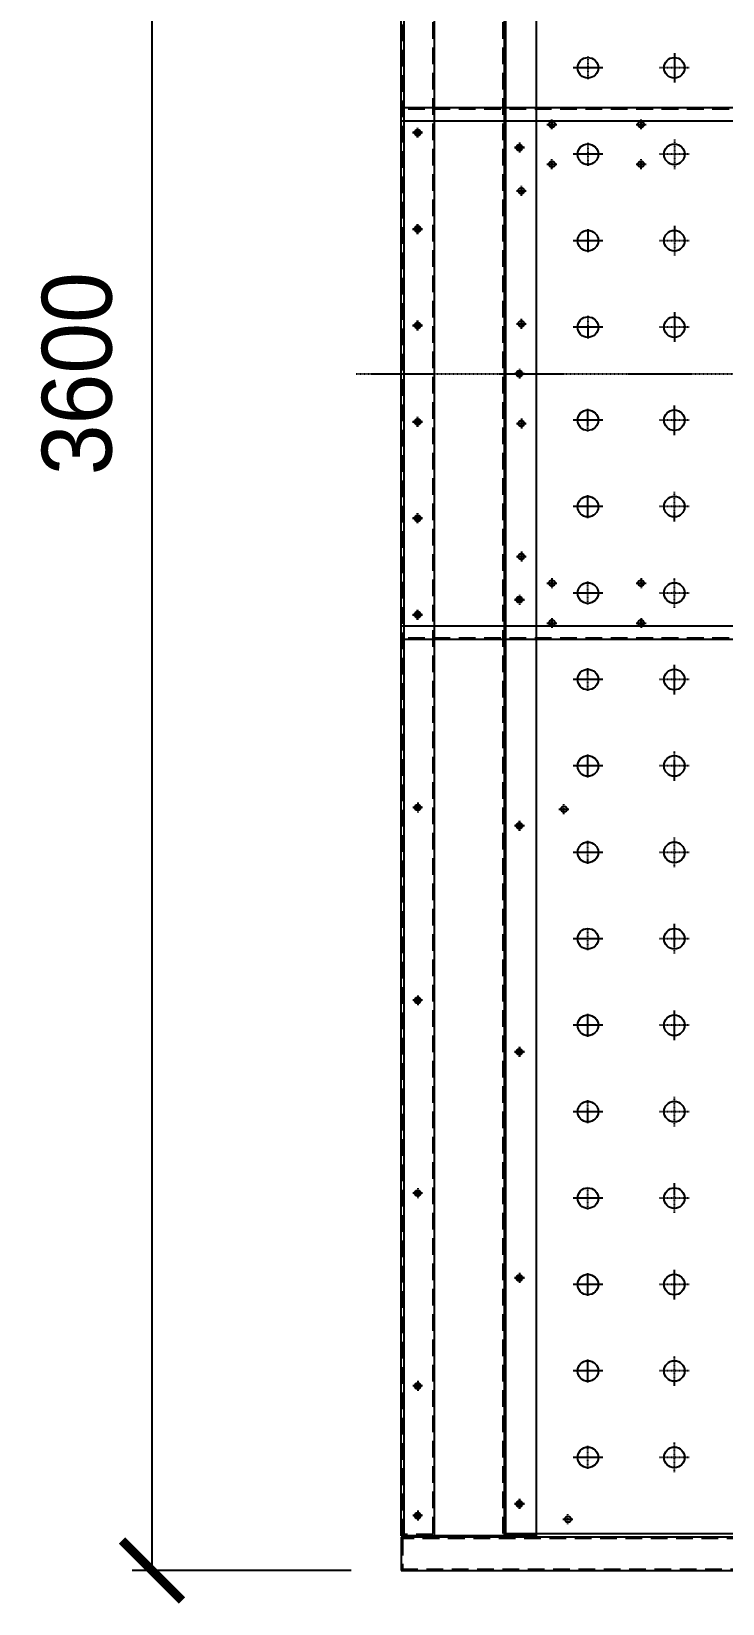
# Model space of a CAD drawing. Header units: millimetres. Extents: x 28244 to 53466, y 0 to 17836.
# Drawn here: x 31182 to 32221, y 11674 to 14039 of the extents above; entities that cross this region are included whole.
import ezdxf

# ---------------------------------------------------------------- set-up
doc = ezdxf.new("R2010")
doc.units = ezdxf.units.MM
doc.linetypes.add('CENTER', pattern=[2, 1.25, -0.25, 0.25, -0.25])
doc.linetypes.add('HIDDEN', pattern=[9.525, 6.35, -3.175])
doc.layers.get('DEFPOINTS').update_dxf_attribs({"color": 143})
for name, color, linetype in [('CENTER', 1, 'CENTER'), ('HOLE', 7, 'Continuous'), ('냉각탑_dim', 1, 'Continuous'), ('숨은선', 5, 'HIDDEN')]:
    doc.layers.add(name, color=color, linetype=linetype)
doc.styles.add('HY울릉도L', font='')
doc.styles.get('HY울릉도L').set_extended_font_data('HY울릉도L')
doc.dimstyles.new('성지DIM', dxfattribs={"dimtxt": 3.5, "dimasz": 3, "dimexe": 1, "dimexo": 2.5, "dimgap": 2, "dimtad": 1, "dimdec": 0, "dimzin": 3, "dimdsep": 46, "dimtxsty": 'HY울릉도L', "dimblk": 'ARCHTICK', "dimcen": -2, "dimclrd": 256, "dimclre": 256, "dimclrt": 7, "dimadec": 0, "dimazin": 0, "dimtfac": 1, "dimtdec": 0, "dimtofl": 0, "dimtmove": 0, "dimatfit": 3, "dimfxl": 0, "dimtolj": 1, "dimtzin": 0, "dimlwe": -1, "dimarcsym": 0})

# ---------------------------------------------------------------- blocks, each defined once
blk = doc.blocks.new('A$C7C2B1D71')
for p, q in [((0, 50), (3496, 50)), ((3496, 50), (3496, 0)), ((3496, 0), (0, 0))]:
    blk.add_line(p, q)
for centre in [(1385.5, 25), (1385.5, 25), (1385.5, 25), (1385.5, 25), (1385.5, 25), (1385.5, 25), (1385.5, 25), (1385.5, 25), (1530.5, 25), (1530.5, 25), (1530.5, 25), (1530.5, 25), (1675.5, 25), (1675.5, 25), (1675.5, 25), (1675.5, 25), (1675.5, 25), (1675.5, 25), (1675.5, 25), (1675.5, 25), (1675.5, 25), (1675.5, 25), (1675.5, 25), (1675.5, 25), (1820.5, 25), (1820.5, 25), (1820.5, 25), (1820.5, 25), (1965.5, 25), (1965.5, 25), (1965.5, 25), (1965.5, 25), (2110.5, 25), (2110.5, 25), (2110.5, 25), (2110.5, 25), (2110.5, 25), (2110.5, 25), (2110.5, 25), (2110.5, 25), (2400.5, 25), (2400.5, 25), (2400.5, 25), (2400.5, 25), (2690.5, 25), (2690.5, 25), (2690.5, 25), (2690.5, 25), (2980.5, 25), (2980.5, 25), (2980.5, 25), (2980.5, 25), (2980.5, 25), (2980.5, 25), (2980.5, 25), (2980.5, 25), (3270.5, 25), (3270.5, 25), (3270.5, 25), (3270.5, 25), (3465.5, 25), (3465.5, 25), (3465.5, 25), (3465.5, 25)]:
    blk.add_circle(centre, 3)
at = {"layer": 'CENTER'}
for p, q in [((1380.5, 25), (1390.5, 25)), ((1380.5, 25), (1390.5, 25)), ((1380.5, 25), (1390.5, 25)), ((1380.5, 25), (1390.5, 25)), ((1380.5, 25), (1390.5, 25)), ((1380.5, 25), (1390.5, 25)), ((1380.5, 25), (1390.5, 25)), ((1380.5, 25), (1390.5, 25)), ((1385.5, 30.6), (1385.5, 19.3)), ((1385.5, 30.6), (1385.5, 19.3)), ((1525.5, 25), (1535.5, 25)), ((1525.5, 25), (1535.5, 25)), ((1525.5, 25), (1535.5, 25)), ((1525.5, 25), (1535.5, 25)), ((1530.5, 30.6), (1530.5, 19.3)), ((1680.5, 25), (1670.5, 25)), ((1680.5, 25), (1670.5, 25)), ((1680.5, 25), (1670.5, 25)), ((1680.5, 25), (1670.5, 25)), ((1680.5, 25), (1670.5, 25)), ((1680.5, 25), (1670.5, 25)), ((1680.5, 25), (1670.5, 25)), ((1680.5, 25), (1670.5, 25)), ((1670.5, 25), (1680.5, 25)), ((1670.5, 25), (1680.5, 25)), ((1670.5, 25), (1680.5, 25)), ((1670.5, 25), (1680.5, 25)), ((1675.5, 30.6), (1675.5, 19.3)), ((1675.5, 30.6), (1675.5, 19.3)), ((1675.5, 30.6), (1675.5, 19.3)), ((1825.5, 25), (1815.5, 25)), ((1825.5, 25), (1815.5, 25)), ((1825.5, 25), (1815.5, 25)), ((1825.5, 25), (1815.5, 25)), ((1820.5, 30.6), (1820.5, 19.3)), ((1970.5, 25), (1960.5, 25)), ((1970.5, 25), (1960.5, 25)), ((1970.5, 25), (1960.5, 25)), ((1970.5, 25), (1960.5, 25)), ((1965.5, 30.6), (1965.5, 19.3)), ((2115.5, 25), (2105.5, 25)), ((2115.5, 25), (2105.5, 25)), ((2115.5, 25), (2105.5, 25)), ((2115.5, 25), (2105.5, 25)), ((2115.5, 25), (2105.5, 25)), ((2115.5, 25), (2105.5, 25)), ((2115.5, 25), (2105.5, 25)), ((2115.5, 25), (2105.5, 25)), ((2110.5, 30.6), (2110.5, 19.3)), ((2110.5, 30.6), (2110.5, 19.3)), ((2405.5, 25), (2395.5, 25)), ((2405.5, 25), (2395.5, 25)), ((2405.5, 25), (2395.5, 25)), ((2405.5, 25), (2395.5, 25)), ((2400.5, 30.6), (2400.5, 19.3)), ((2685.5, 25), (2695.5, 25)), ((2685.5, 25), (2695.5, 25)), ((2685.5, 25), (2695.5, 25)), ((2685.5, 25), (2695.5, 25)), ((2690.5, 30.6), (2690.5, 19.3)), ((2975.5, 25), (2985.5, 25)), ((2975.5, 25), (2985.5, 25)), ((2975.5, 25), (2985.5, 25)), ((2975.5, 25), (2985.5, 25)), ((2975.5, 25), (2985.5, 25)), ((2975.5, 25), (2985.5, 25)), ((2975.5, 25), (2985.5, 25)), ((2975.5, 25), (2985.5, 25)), ((2980.5, 30.6), (2980.5, 19.3)), ((2980.5, 30.6), (2980.5, 19.3)), ((3265.5, 25), (3275.5, 25)), ((3265.5, 25), (3275.5, 25)), ((3265.5, 25), (3275.5, 25)), ((3265.5, 25), (3275.5, 25)), ((3270.5, 30.6), (3270.5, 19.3)), ((3470.5, 25), (3460.5, 25)), ((3470.5, 25), (3460.5, 25)), ((3470.5, 25), (3460.5, 25)), ((3470.5, 25), (3460.5, 25)), ((3465.5, 30.6), (3465.5, 19.3))]:
    blk.add_line(p, q, dxfattribs=at)
at = {"layer": '숨은선', "ltscale": 4}
for p, q in [((0, 48), (3496, 48)), ((3494, 48), (3494, 2)), ((3496, 2), (0, 2))]:
    blk.add_line(p, q, dxfattribs=at)
blk = doc.blocks.new('A$C6A00262C')
for p, q in [((1810.5, 50), (0, 50)), ((0, 50), (0, 0)), ((1810.5, 50), (1810.5, 0)), ((0, 0), (1810.5, 0))]:
    blk.add_line(p, q)
for centre in [(1549, 25), (1724, 25)]:
    blk.add_circle(centre, 3)
at = {"layer": 'CENTER'}
for p, q in [((1554.6, 25), (1543.2, 25)), ((1549, 30), (1549, 20)), ((1729.6, 25), (1718.2, 25)), ((1724, 30), (1724, 20))]:
    blk.add_line(p, q, dxfattribs=at)
at = {"layer": '숨은선', "ltscale": 4}
for p, q in [((1810.5, 48), (0, 48)), ((2, 48), (2, 2)), ((1808.5, 48), (1808.5, 2)), ((0, 2), (1810.5, 2))]:
    blk.add_line(p, q, dxfattribs=at)
blk = doc.blocks.new('A$C43846423')
for p, q in [((3496, 199), (0, 199)), ((0, 0), (0, 199)), ((3496, 48), (0, 48)), ((3496, 0), (0, 0))]:
    blk.add_line(p, q)
for centre, radius in [((30.5, 178), 4.5), ((225.5, 178), 4.5), ((515.5, 178), 4.5), ((805.5, 178), 4.5), ((1095.5, 178), 4.5), ((1385.5, 178), 4.5), ((1385.5, 178), 4.5), ((1530.5, 178), 4.5), ((1675.5, 178), 4.5), ((1820.5, 178), 4.5), ((1965.5, 178), 4.5), ((2110.5, 178), 4.5), ((48, 25), 3), ((388, 25), 3), ((728, 25), 3), ((1068, 25), 3), ((1408, 25), 3), ((1748, 25), 3), ((2088, 25), 3)]:
    blk.add_circle(centre, radius)
at = {"layer": 'CENTER'}
for p, q in [((38, 178), (23, 178)), ((36.2, 178), (24.8, 178)), ((30.5, 170.5), (30.5, 185.5)), ((233, 178), (218, 178)), ((225.5, 170.5), (225.5, 185.5)), ((523, 178), (508, 178)), ((515.5, 170.5), (515.5, 185.5)), ((813, 178), (798, 178)), ((805.5, 170.5), (805.5, 185.5)), ((1103, 178), (1088, 178)), ((1095.5, 170.5), (1095.5, 185.5)), ((1378, 178), (1393, 178)), ((1385.5, 170.5), (1385.5, 185.5)), ((1523, 178), (1538, 178)), ((1530.5, 170.5), (1530.5, 185.5)), ((1668, 178), (1683, 178)), ((1669.8, 178), (1681.2, 178)), ((1675.5, 170.5), (1675.5, 185.5)), ((1813, 178), (1828, 178)), ((1814.8, 178), (1826.2, 178)), ((1820.5, 170.5), (1820.5, 185.5)), ((1958, 178), (1973, 178)), ((1965.5, 170.5), (1965.5, 185.5)), ((2103, 178), (2118, 178)), ((2110.5, 170.5), (2110.5, 185.5)), ((55.5, 25), (40.5, 25)), ((48, 17.5), (48, 32.5)), ((395.5, 25), (380.5, 25)), ((388, 17.5), (388, 32.5)), ((735.5, 25), (720.5, 25)), ((728, 17.5), (728, 32.5)), ((1075.5, 25), (1060.5, 25)), ((1068, 17.5), (1068, 32.5)), ((1415.5, 25), (1400.5, 25)), ((1408, 17.5), (1408, 32.5)), ((1755.5, 25), (1740.5, 25)), ((1748, 17.5), (1748, 32.5)), ((2095.5, 25), (2080.5, 25)), ((2088, 17.5), (2088, 32.5))]:
    blk.add_line(p, q, dxfattribs=at)
at = {"layer": '숨은선', "ltscale": 4}
blk.add_line((3496, 50), (0, 50), dxfattribs=at)
blk = doc.blocks.new('A$C188900F8')
for p in [(0, 3490), (1208, 0)]:
    blk.add_line(p, (0, 0))
for centre, radius in [((124, 2205), 15.5), ((254, 2205), 15.5), ((21, 2085), 4.5), ((124, 2075), 15.5), ((254, 2075), 15.5), ((124, 1945), 15.5), ((254, 1945), 15.5), ((124, 1815), 15.5), ((254, 1815), 15.5), ((21, 1745), 4.5), ((124, 1675), 15.5), ((254, 1675), 15.5), ((124, 1545), 15.5), ((254, 1545), 15.5), ((124, 1415), 15.5), ((254, 1415), 15.5), ((21, 1405), 4.5), ((124, 1285), 15.5), ((254, 1285), 15.5), ((124, 1155), 15.5), ((254, 1155), 15.5), ((88, 1090), 4.5), ((21, 1065), 4.5), ((124, 1025), 15.5), ((254, 1025), 15.5), ((124, 895), 15.5), ((254, 895), 15.5), ((124, 765), 15.5), ((254, 765), 15.5), ((21, 725), 4.5), ((124, 635), 15.5), ((254, 635), 15.5), ((124, 505), 15.5), ((254, 505), 15.5), ((21, 385), 4.5), ((124, 375), 15.5), ((254, 375), 15.5), ((124, 245), 15.5), ((254, 245), 15.5), ((124, 115), 15.5), ((254, 115), 15.5), ((21, 45), 4.5), ((94, 22), 4.5)]:
    blk.add_circle(centre, radius)
at = {"layer": 'CENTER'}
for p, q in [((254, 2227.3), (254, 2182.7)), ((146.3, 2205), (101.7, 2205)), ((124, 2222.2), (124, 2187.8)), ((276.3, 2205), (231.7, 2205)), ((13.5, 2085), (28.5, 2085)), ((21, 2092.5), (21, 2077.5)), ((124, 2092.2), (124, 2057.8)), ((254, 2097.3), (254, 2052.7)), ((146.3, 2075), (101.7, 2075)), ((276.3, 2075), (231.7, 2075)), ((254, 1967.3), (254, 1922.7)), ((146.3, 1945), (101.7, 1945)), ((124, 1962.2), (124, 1927.8)), ((276.3, 1945), (231.7, 1945)), ((124, 1832.2), (124, 1797.8)), ((254, 1837.3), (254, 1792.7)), ((146.3, 1815), (101.7, 1815)), ((276.3, 1815), (231.7, 1815)), ((21, 1752.5), (21, 1737.5)), ((13.5, 1745), (28.5, 1745)), ((124, 1657.8), (124, 1692.2)), ((254, 1652.7), (254, 1697.3)), ((146.3, 1675), (101.7, 1675)), ((276.3, 1675), (231.7, 1675)), ((124, 1527.8), (124, 1562.2)), ((254, 1522.7), (254, 1567.3)), ((146.3, 1545), (101.7, 1545)), ((276.3, 1545), (231.7, 1545)), ((124, 1397.8), (124, 1432.2)), ((254, 1392.7), (254, 1437.3)), ((13.5, 1405), (28.5, 1405)), ((21, 1412.5), (21, 1397.5)), ((146.3, 1415), (101.7, 1415)), ((276.3, 1415), (231.7, 1415)), ((124, 1267.8), (124, 1302.2)), ((254, 1262.7), (254, 1307.3)), ((146.3, 1285), (101.7, 1285)), ((276.3, 1285), (231.7, 1285)), ((124, 1137.8), (124, 1172.2)), ((254, 1132.7), (254, 1177.3)), ((146.3, 1155), (101.7, 1155)), ((276.3, 1155), (231.7, 1155)), ((80.5, 1090), (95.5, 1090)), ((88, 1082.5), (88, 1097.5)), ((28.5, 1065), (13.5, 1065)), ((21, 1057.5), (21, 1072.5)), ((124, 1007.8), (124, 1042.2)), ((254, 1002.7), (254, 1047.3)), ((146.3, 1025), (101.7, 1025)), ((276.3, 1025), (231.7, 1025)), ((124, 877.8), (124, 912.2)), ((254, 872.7), (254, 917.3)), ((146.3, 895), (101.7, 895)), ((276.3, 895), (231.7, 895)), ((124, 747.8), (124, 782.2)), ((254, 742.7), (254, 787.3)), ((146.3, 765), (101.7, 765)), ((276.3, 765), (231.7, 765)), ((13.5, 725), (28.5, 725)), ((21, 717.5), (21, 732.5)), ((124, 617.8), (124, 652.2)), ((254, 612.7), (254, 657.3)), ((146.3, 635), (101.7, 635)), ((276.3, 635), (231.7, 635)), ((124, 487.8), (124, 522.2)), ((254, 482.7), (254, 527.3)), ((146.3, 505), (101.7, 505)), ((276.3, 505), (231.7, 505)), ((13.5, 385), (28.5, 385)), ((21, 392.5), (21, 377.5)), ((124, 357.8), (124, 392.2)), ((254, 352.7), (254, 397.3)), ((146.3, 375), (101.7, 375)), ((276.3, 375), (231.7, 375)), ((124, 227.8), (124, 262.2)), ((254, 222.7), (254, 267.3)), ((146.3, 245), (101.7, 245)), ((276.3, 245), (231.7, 245)), ((124, 97.8), (124, 132.2)), ((254, 92.7), (254, 137.3)), ((146.3, 115), (101.7, 115)), ((276.3, 115), (231.7, 115)), ((21, 37.5), (21, 52.5)), ((13.5, 45), (28.5, 45)), ((94, 14.5), (94, 29.5)), ((86.5, 22), (101.5, 22))]:
    blk.add_line(p, q, dxfattribs=at)
blk = doc.blocks.new('_ArchTick')
at = {"color": 0, "linetype": 'ByBlock', "const_width": 0.15}
blk.add_lwpolyline([(-0.5, -0.5), (0.5, 0.5)], dxfattribs=at)
blk = doc.blocks.new('*D175')
at = {"layer": 'DEFPOINTS', "color": 0, "transparency": 16777216}
for p in [(31362.9, 15324.2), (31737.4, 15324.2), (31737.4, 11724.2)]:
    blk.add_point(p, dxfattribs=at)
at = {"layer": '냉각탑_dim', "transparency": 16777216}
for p, q in [((31662.4, 15324.2), (31332.9, 15324.2)), ((31662.4, 11724.2), (31332.9, 11724.2))]:
    blk.add_line(p, q, dxfattribs=at)
at = {"layer": '냉각탑_dim', "lineweight": -2, "transparency": 16777216}
blk.add_line((31362.9, 11724.2), (31362.9, 15324.2), dxfattribs=at)
at = {"layer": '냉각탑_dim', "lineweight": -2, "transparency": 16777216, "xscale": 90, "yscale": 90, "zscale": 90}
for p, rotation in [((31362.9, 15324.2), 90), ((31362.9, 11724.2), 270)]:
    blk.add_blockref('_ArchTick', p, dxfattribs=dict(at, rotation=rotation))
at = {"layer": '냉각탑_dim', "color": 7, "transparency": 16777216, "insert": (31250.4, 13524.2), "char_height": 105, "attachment_point": 5, "rotation": 90, "style": 'HY울릉도L'}
blk.add_mtext('\\A1;3600', dxfattribs=at)

msp = doc.modelspace()

# ---------------------------------------------------------------- linework, layer by layer
for p, q in [((33259.3, 13924.2), (31737.3, 13924.2)), ((31737.3, 13924.2), (31737.3, 13124.2)), ((33259.3, 13904.2), (31737.3, 13904.2)), ((33259.3, 13144.2), (31737.3, 13144.2)), ((33259.3, 13124.2), (31737.3, 13124.2))]:
    msp.add_line(p, q)
for centre in [(31964.3, 13899.2), (32098.3, 13899.2), (31762.3, 13886.7), (31964.3, 13839.2), (32098.3, 13839.2), (31918.3, 13799.2), (31762.3, 13741.7), (31762.3, 13596.7), (31918.3, 13599.2), (31762.3, 13451.7), (31918.3, 13449.2), (31762.3, 13306.7), (31918.3, 13249.2), (31964.3, 13209.2), (32098.3, 13209.2), (31762.3, 13161.7), (31964.3, 13149.2), (32098.3, 13149.2)]:
    msp.add_circle(centre, 4.5)
at = {"layer": 'CENTER'}
for p, q in [((31964.3, 13891.7), (31964.3, 13906.7)), ((31964.3, 13891.7), (31964.3, 13906.7)), ((31964.3, 13891.7), (31964.3, 13906.7)), ((31964.3, 13904.9), (31964.3, 13893.5)), ((31964.3, 13893.5), (31964.3, 13904.9)), ((31964.3, 13904.9), (31964.3, 13893.5)), ((31964.3, 13893.5), (31964.3, 13904.9)), ((31964.3, 13904.9), (31964.3, 13893.5)), ((31964.3, 13893.5), (31964.3, 13904.9)), ((32098.3, 13891.7), (32098.3, 13906.7)), ((32098.3, 13891.7), (32098.3, 13906.7)), ((32098.3, 13891.7), (32098.3, 13906.7)), ((32098.3, 13904.9), (32098.3, 13893.5)), ((32098.3, 13893.5), (32098.3, 13904.9)), ((32098.3, 13904.9), (32098.3, 13893.5)), ((32098.3, 13893.5), (32098.3, 13904.9)), ((32098.3, 13904.9), (32098.3, 13893.5)), ((32098.3, 13893.5), (32098.3, 13904.9)), ((31754.8, 13886.7), (31769.8, 13886.7)), ((31756.6, 13886.7), (31768.1, 13886.7)), ((31762.3, 13879.2), (31762.3, 13894.2)), ((31762.3, 13892.4), (31762.3, 13881)), ((31762.3, 13881), (31762.3, 13892.4)), ((31956.8, 13899.2), (31971.8, 13899.2)), ((31956.8, 13899.2), (31971.8, 13899.2)), ((31956.8, 13899.2), (31971.8, 13899.2)), ((31958.6, 13899.2), (31970.1, 13899.2)), ((31958.6, 13899.2), (31970.1, 13899.2)), ((31958.6, 13899.2), (31970.1, 13899.2)), ((32090.8, 13899.2), (32105.8, 13899.2)), ((32090.8, 13899.2), (32105.8, 13899.2)), ((32090.8, 13899.2), (32105.8, 13899.2)), ((32092.6, 13899.2), (32104.1, 13899.2)), ((32092.6, 13899.2), (32104.1, 13899.2)), ((32092.6, 13899.2), (32104.1, 13899.2)), ((31956.8, 13839.2), (31971.8, 13839.2)), ((31956.8, 13839.2), (31971.8, 13839.2)), ((31956.8, 13839.2), (31971.8, 13839.2)), ((31956.8, 13839.2), (31971.8, 13839.2)), ((31956.8, 13839.2), (31971.8, 13839.2)), ((31958.6, 13839.2), (31970.1, 13839.2)), ((31958.6, 13839.2), (31970.1, 13839.2)), ((31958.6, 13839.2), (31970.1, 13839.2)), ((31958.6, 13839.2), (31970.1, 13839.2)), ((31958.6, 13839.2), (31970.1, 13839.2)), ((31964.3, 13831.7), (31964.3, 13846.7)), ((31964.3, 13831.7), (31964.3, 13846.7)), ((31964.3, 13831.7), (31964.3, 13846.7)), ((31964.3, 13831.7), (31964.3, 13846.7)), ((31964.3, 13831.7), (31964.3, 13846.7)), ((31964.3, 13844.9), (31964.3, 13833.5)), ((31964.3, 13833.5), (31964.3, 13844.9)), ((31964.3, 13844.9), (31964.3, 13833.5)), ((31964.3, 13833.5), (31964.3, 13844.9)), ((31964.3, 13844.9), (31964.3, 13833.5)), ((31964.3, 13833.5), (31964.3, 13844.9)), ((31964.3, 13844.9), (31964.3, 13833.5)), ((31964.3, 13833.5), (31964.3, 13844.9)), ((31964.3, 13844.9), (31964.3, 13833.5)), ((31964.3, 13833.5), (31964.3, 13844.9)), ((32090.8, 13839.2), (32105.8, 13839.2)), ((32090.8, 13839.2), (32105.8, 13839.2)), ((32090.8, 13839.2), (32105.8, 13839.2)), ((32090.8, 13839.2), (32105.8, 13839.2)), ((32090.8, 13839.2), (32105.8, 13839.2)), ((32092.6, 13839.2), (32104.1, 13839.2)), ((32092.6, 13839.2), (32104.1, 13839.2)), ((32092.6, 13839.2), (32104.1, 13839.2)), ((32092.6, 13839.2), (32104.1, 13839.2)), ((32092.6, 13839.2), (32104.1, 13839.2)), ((32098.3, 13831.7), (32098.3, 13846.7)), ((32098.3, 13831.7), (32098.3, 13846.7)), ((32098.3, 13831.7), (32098.3, 13846.7)), ((32098.3, 13831.7), (32098.3, 13846.7)), ((32098.3, 13831.7), (32098.3, 13846.7)), ((32098.3, 13844.9), (32098.3, 13833.5)), ((32098.3, 13833.5), (32098.3, 13844.9)), ((32098.3, 13844.9), (32098.3, 13833.5)), ((32098.3, 13833.5), (32098.3, 13844.9)), ((32098.3, 13844.9), (32098.3, 13833.5)), ((32098.3, 13833.5), (32098.3, 13844.9)), ((32098.3, 13844.9), (32098.3, 13833.5)), ((32098.3, 13833.5), (32098.3, 13844.9)), ((32098.3, 13844.9), (32098.3, 13833.5)), ((32098.3, 13833.5), (32098.3, 13844.9)), ((31910.8, 13799.2), (31925.8, 13799.2)), ((31910.8, 13799.2), (31925.8, 13799.2)), ((31910.8, 13799.2), (31925.8, 13799.2)), ((31910.8, 13799.2), (31925.8, 13799.2)), ((31912.6, 13799.2), (31924.1, 13799.2)), ((31912.6, 13799.2), (31924.1, 13799.2)), ((31912.6, 13799.2), (31924.1, 13799.2)), ((31914.5, 13799.2), (31922.1, 13799.2)), ((31918.3, 13791.7), (31918.3, 13806.7)), ((31918.3, 13791.7), (31918.3, 13806.7)), ((31918.3, 13791.7), (31918.3, 13806.7)), ((31918.3, 13804.9), (31918.3, 13793.5)), ((31918.3, 13793.5), (31918.3, 13804.9)), ((31918.3, 13804.9), (31918.3, 13793.5)), ((31918.3, 13793.5), (31918.3, 13804.9)), ((31918.3, 13804.9), (31918.3, 13793.5)), ((31918.3, 13793.5), (31918.3, 13804.9)), ((31918.3, 13794.2), (31918.3, 13804.2)), ((31918.3, 13803), (31918.3, 13795.4)), ((31918.3, 13795.4), (31918.3, 13803)), ((31754.8, 13741.7), (31769.8, 13741.7)), ((31756.6, 13741.7), (31768.1, 13741.7)), ((31762.3, 13734.2), (31762.3, 13749.2)), ((31762.3, 13747.4), (31762.3, 13736)), ((31762.3, 13736), (31762.3, 13747.4)), ((31754.8, 13596.7), (31769.8, 13596.7)), ((31756.6, 13596.7), (31768.1, 13596.7)), ((31762.3, 13589.2), (31762.3, 13604.2)), ((31762.3, 13602.4), (31762.3, 13591)), ((31762.3, 13591), (31762.3, 13602.4)), ((31910.8, 13599.2), (31925.8, 13599.2)), ((31910.8, 13599.2), (31925.8, 13599.2)), ((31910.8, 13599.2), (31925.8, 13599.2)), ((31910.8, 13599.2), (31925.8, 13599.2)), ((31912.6, 13599.2), (31924.1, 13599.2)), ((31912.6, 13599.2), (31924.1, 13599.2)), ((31912.6, 13599.2), (31924.1, 13599.2)), ((31914.5, 13599.2), (31922.1, 13599.2)), ((31918.3, 13591.7), (31918.3, 13606.7)), ((31918.3, 13591.7), (31918.3, 13606.7)), ((31918.3, 13591.7), (31918.3, 13606.7)), ((31918.3, 13604.9), (31918.3, 13593.5)), ((31918.3, 13593.5), (31918.3, 13604.9)), ((31918.3, 13604.9), (31918.3, 13593.5)), ((31918.3, 13593.5), (31918.3, 13604.9)), ((31918.3, 13604.9), (31918.3, 13593.5)), ((31918.3, 13593.5), (31918.3, 13604.9)), ((31918.3, 13594.2), (31918.3, 13604.2)), ((31918.3, 13603), (31918.3, 13595.4)), ((31918.3, 13595.4), (31918.3, 13603)), ((31669.7, 13524.2), (33311.4, 13524.2)), ((31762.3, 13444.2), (31762.3, 13459.2)), ((31762.3, 13457.4), (31762.3, 13446)), ((31762.3, 13446), (31762.3, 13457.4)), ((31918.3, 13456.7), (31918.3, 13441.7)), ((31918.3, 13456.7), (31918.3, 13441.7)), ((31918.3, 13456.7), (31918.3, 13441.7)), ((31918.3, 13443.5), (31918.3, 13454.9)), ((31918.3, 13454.9), (31918.3, 13443.5)), ((31918.3, 13443.5), (31918.3, 13454.9)), ((31918.3, 13454.9), (31918.3, 13443.5)), ((31918.3, 13443.5), (31918.3, 13454.9)), ((31918.3, 13454.9), (31918.3, 13443.5)), ((31918.3, 13454.2), (31918.3, 13444.2)), ((31754.8, 13451.7), (31769.8, 13451.7)), ((31756.6, 13451.7), (31768.1, 13451.7)), ((31910.8, 13449.2), (31925.8, 13449.2)), ((31910.8, 13449.2), (31925.8, 13449.2)), ((31910.8, 13449.2), (31925.8, 13449.2)), ((31910.8, 13449.2), (31925.8, 13449.2)), ((31912.6, 13449.2), (31924.1, 13449.2)), ((31912.6, 13449.2), (31924.1, 13449.2)), ((31912.6, 13449.2), (31924.1, 13449.2)), ((31914.5, 13449.2), (31922.1, 13449.2)), ((31918.3, 13445.4), (31918.3, 13453)), ((31918.3, 13453), (31918.3, 13445.4)), ((31762.3, 13299.2), (31762.3, 13314.2)), ((31762.3, 13312.4), (31762.3, 13301)), ((31762.3, 13301), (31762.3, 13312.4)), ((31754.8, 13306.7), (31769.8, 13306.7)), ((31756.6, 13306.7), (31768.1, 13306.7)), ((31910.8, 13249.2), (31925.8, 13249.2)), ((31910.8, 13249.2), (31925.8, 13249.2)), ((31910.8, 13249.2), (31925.8, 13249.2)), ((31910.8, 13249.2), (31925.8, 13249.2)), ((31912.6, 13249.2), (31924.1, 13249.2)), ((31912.6, 13249.2), (31924.1, 13249.2)), ((31912.6, 13249.2), (31924.1, 13249.2)), ((31914.5, 13249.2), (31922.1, 13249.2)), ((31918.3, 13256.7), (31918.3, 13241.7)), ((31918.3, 13256.7), (31918.3, 13241.7)), ((31918.3, 13256.7), (31918.3, 13241.7)), ((31918.3, 13243.5), (31918.3, 13254.9)), ((31918.3, 13254.9), (31918.3, 13243.5)), ((31918.3, 13243.5), (31918.3, 13254.9)), ((31918.3, 13254.9), (31918.3, 13243.5)), ((31918.3, 13243.5), (31918.3, 13254.9)), ((31918.3, 13254.9), (31918.3, 13243.5)), ((31918.3, 13254.2), (31918.3, 13244.2)), ((31918.3, 13245.4), (31918.3, 13253)), ((31918.3, 13253), (31918.3, 13245.4)), ((31956.8, 13209.2), (31971.8, 13209.2)), ((31956.8, 13209.2), (31971.8, 13209.2)), ((31956.8, 13209.2), (31971.8, 13209.2)), ((31956.8, 13209.2), (31971.8, 13209.2)), ((31956.8, 13209.2), (31971.8, 13209.2)), ((31958.6, 13209.2), (31970.1, 13209.2)), ((31958.6, 13209.2), (31970.1, 13209.2)), ((31958.6, 13209.2), (31970.1, 13209.2)), ((31958.6, 13209.2), (31970.1, 13209.2)), ((31958.6, 13209.2), (31970.1, 13209.2)), ((31964.3, 13216.7), (31964.3, 13201.7)), ((31964.3, 13216.7), (31964.3, 13201.7)), ((31964.3, 13216.7), (31964.3, 13201.7)), ((31964.3, 13216.7), (31964.3, 13201.7)), ((31964.3, 13216.7), (31964.3, 13201.7)), ((31964.3, 13203.5), (31964.3, 13214.9)), ((31964.3, 13214.9), (31964.3, 13203.5)), ((31964.3, 13203.5), (31964.3, 13214.9)), ((31964.3, 13214.9), (31964.3, 13203.5)), ((31964.3, 13203.5), (31964.3, 13214.9)), ((31964.3, 13214.9), (31964.3, 13203.5)), ((31964.3, 13203.5), (31964.3, 13214.9)), ((31964.3, 13214.9), (31964.3, 13203.5)), ((31964.3, 13203.5), (31964.3, 13214.9)), ((31964.3, 13214.9), (31964.3, 13203.5)), ((32090.8, 13209.2), (32105.8, 13209.2)), ((32090.8, 13209.2), (32105.8, 13209.2)), ((32090.8, 13209.2), (32105.8, 13209.2)), ((32090.8, 13209.2), (32105.8, 13209.2)), ((32090.8, 13209.2), (32105.8, 13209.2)), ((32092.6, 13209.2), (32104.1, 13209.2)), ((32092.6, 13209.2), (32104.1, 13209.2)), ((32092.6, 13209.2), (32104.1, 13209.2)), ((32092.6, 13209.2), (32104.1, 13209.2)), ((32092.6, 13209.2), (32104.1, 13209.2)), ((32098.3, 13216.7), (32098.3, 13201.7)), ((32098.3, 13216.7), (32098.3, 13201.7)), ((32098.3, 13216.7), (32098.3, 13201.7)), ((32098.3, 13216.7), (32098.3, 13201.7)), ((32098.3, 13216.7), (32098.3, 13201.7)), ((32098.3, 13203.5), (32098.3, 13214.9)), ((32098.3, 13214.9), (32098.3, 13203.5)), ((32098.3, 13203.5), (32098.3, 13214.9)), ((32098.3, 13214.9), (32098.3, 13203.5)), ((32098.3, 13203.5), (32098.3, 13214.9)), ((32098.3, 13214.9), (32098.3, 13203.5)), ((32098.3, 13203.5), (32098.3, 13214.9)), ((32098.3, 13214.9), (32098.3, 13203.5)), ((32098.3, 13203.5), (32098.3, 13214.9)), ((32098.3, 13214.9), (32098.3, 13203.5)), ((31754.8, 13161.7), (31769.8, 13161.7)), ((31756.6, 13161.7), (31768.1, 13161.7)), ((31762.3, 13154.2), (31762.3, 13169.2)), ((31762.3, 13167.4), (31762.3, 13156)), ((31762.3, 13156), (31762.3, 13167.4)), ((31956.8, 13149.2), (31971.8, 13149.2)), ((31956.8, 13149.2), (31971.8, 13149.2)), ((31956.8, 13149.2), (31971.8, 13149.2)), ((31958.6, 13149.2), (31970.1, 13149.2)), ((31958.6, 13149.2), (31970.1, 13149.2)), ((31958.6, 13149.2), (31970.1, 13149.2)), ((31964.3, 13156.7), (31964.3, 13141.7)), ((31964.3, 13156.7), (31964.3, 13141.7)), ((31964.3, 13156.7), (31964.3, 13141.7)), ((31964.3, 13143.5), (31964.3, 13154.9)), ((31964.3, 13154.9), (31964.3, 13143.5)), ((31964.3, 13143.5), (31964.3, 13154.9)), ((31964.3, 13154.9), (31964.3, 13143.5)), ((31964.3, 13143.5), (31964.3, 13154.9)), ((31964.3, 13154.9), (31964.3, 13143.5)), ((32090.8, 13149.2), (32105.8, 13149.2)), ((32090.8, 13149.2), (32105.8, 13149.2)), ((32090.8, 13149.2), (32105.8, 13149.2)), ((32092.6, 13149.2), (32104.1, 13149.2)), ((32092.6, 13149.2), (32104.1, 13149.2)), ((32092.6, 13149.2), (32104.1, 13149.2)), ((32098.3, 13156.7), (32098.3, 13141.7)), ((32098.3, 13156.7), (32098.3, 13141.7)), ((32098.3, 13156.7), (32098.3, 13141.7)), ((32098.3, 13143.5), (32098.3, 13154.9)), ((32098.3, 13154.9), (32098.3, 13143.5)), ((32098.3, 13143.5), (32098.3, 13154.9)), ((32098.3, 13154.9), (32098.3, 13143.5)), ((32098.3, 13143.5), (32098.3, 13154.9)), ((32098.3, 13154.9), (32098.3, 13143.5))]:
    msp.add_line(p, q, dxfattribs=at)
at = {"layer": '숨은선', "ltscale": 4}
for p, q in [((33259.3, 13922.2), (31737.3, 13922.2)), ((33259.3, 13126.2), (31737.3, 13126.2))]:
    msp.add_line(p, q, dxfattribs=at)

# ---------------------------------------------------------------- block references
at = {"layer": 'HOLE'}
for name, p, rotation in [('A$C7C2B1D71', (31737.4, 15272.2), 270), ('A$C43846423', (31940.4, 11776.2), 90)]:
    msp.add_blockref(name, p, dxfattribs=dict(at, rotation=rotation))
for name, p in [('A$C188900F8', (31894.4, 11779.2)), ('A$C6A00262C', (31737.4, 11724.2))]:
    msp.add_blockref(name, p, dxfattribs=at)

# ---------------------------------------------------------------- dimensions: what is measured, and where the dimension line sits
at = {"layer": '냉각탑_dim'}
dim = msp.add_linear_dim(base=(31362.9, 15324.2), p1=(31737.4, 11724.2), p2=(31737.4, 15324.2), angle=90, dimstyle='성지DIM', override={"dimscale": 30, "dimtmove": 2}, dxfattribs=at)
dim.commit()
dim.dimension.update_dxf_attribs({"geometry": '*D175', "text_midpoint": (31250.4, 13524.2)})

doc.saveas('drawing.dxf')
